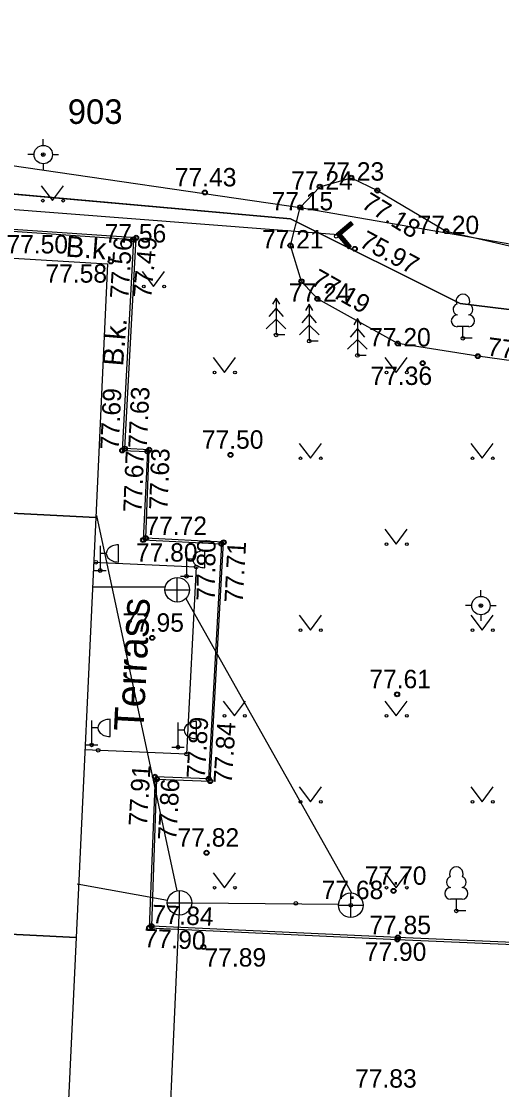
# Model space of a CAD drawing. Extents: x 632271 to 633134, y 6446009 to 6447735.
# Drawn here: x 632373.91 to 632393.48, y 6446442 to 6446485.53 of the extents above; entities that cross this region are included whole.
import ezdxf

# ---------------------------------------------------------------- set-up
doc = ezdxf.new("R2010")
doc.units = 0
for name, color, linetype in [('ALUSVORK', 7, 'Continuous'), ('Default', 7, 'Continuous'), ('HALJASTUS', 7, 'Continuous'), ('HOONE', 7, 'Continuous'), ('HOONEDET', 7, 'Continuous'), ('KKAEV', 7, 'Continuous'), ('KORGUS-EH2000', 7, 'Continuous'), ('KTRASS', 7, 'Continuous'), ('MOOTKORG_MUU', 7, 'Continuous'), ('MOOTMPUNKT', 7, 'Continuous'), ('MOOTPIIR', 7, 'Continuous'), ('PIIR', 7, 'Continuous'), ('POST', 7, 'Continuous'), ('PUU', 7, 'Continuous'), ('SKTRASS', 7, 'Continuous'), ('TEE', 7, 'Continuous'), ('VEEKOGU', 7, 'Continuous')]:
    doc.layers.add(name, color=color, linetype=linetype)

# ---------------------------------------------------------------- blocks, each defined once
blk = doc.blocks.new('KAKAEV')
at = {"layer": 'Default'}
for p, q in [((0, -100), (0, 100)), ((-100, 0), (100, 0))]:
    blk.add_line(p, q, dxfattribs=at)
blk.add_circle((0, 0), 100, dxfattribs=at)

msp = doc.modelspace()

# ---------------------------------------------------------------- linework, layer by layer
at = {"layer": 'ALUSVORK'}
for p, q in [((632374.806, 6446480.479), (632374.806, 6446480.729)), ((632374.431, 6446480.104), (632374.181, 6446480.104)), ((632375.181, 6446480.104), (632375.431, 6446480.104)), ((632374.806, 6446479.729), (632374.806, 6446479.479)), ((632392.635, 6446462.098), (632392.635, 6446462.348)), ((632392.26, 6446461.723), (632392.01, 6446461.723)), ((632393.01, 6446461.723), (632393.26, 6446461.723)), ((632392.635, 6446461.348), (632392.635, 6446461.098))]:
    msp.add_line(p, q, dxfattribs=at)
for centre, radius in [((632374.806, 6446480.104), 0.375), ((632374.806, 6446480.104), 0.022), ((632392.635, 6446461.723), 0.375), ((632392.635, 6446461.723), 0.022)]:
    msp.add_circle(centre, radius, dxfattribs=at)
at = {"layer": 'HALJASTUS'}
for p, q in [((632374.726, 6446478.833), (632375.189, 6446478.226)), ((632375.189, 6446478.226), (632375.635, 6446478.833)), ((632378.836, 6446475.333), (632379.299, 6446474.726)), ((632379.299, 6446474.726), (632379.745, 6446475.333)), ((632381.726, 6446471.833), (632382.189, 6446471.226)), ((632382.189, 6446471.226), (632382.635, 6446471.833)), ((632388.726, 6446471.833), (632389.189, 6446471.226)), ((632389.189, 6446471.226), (632389.635, 6446471.833)), ((632385.226, 6446468.333), (632385.689, 6446467.726)), ((632385.689, 6446467.726), (632386.135, 6446468.333)), ((632392.226, 6446468.333), (632392.689, 6446467.726)), ((632392.689, 6446467.726), (632393.135, 6446468.333)), ((632388.726, 6446464.833), (632389.189, 6446464.226)), ((632389.189, 6446464.226), (632389.635, 6446464.833)), ((632385.226, 6446461.333), (632385.689, 6446460.726)), ((632385.689, 6446460.726), (632386.135, 6446461.333)), ((632392.226, 6446461.333), (632392.689, 6446460.726)), ((632392.689, 6446460.726), (632393.135, 6446461.333)), ((632382.131, 6446457.833), (632382.594, 6446457.226)), ((632382.594, 6446457.226), (632383.04, 6446457.833)), ((632388.726, 6446457.833), (632389.189, 6446457.226)), ((632389.189, 6446457.226), (632389.635, 6446457.833)), ((632385.226, 6446454.333), (632385.689, 6446453.726)), ((632385.689, 6446453.726), (632386.135, 6446454.333)), ((632392.226, 6446454.333), (632392.689, 6446453.726)), ((632392.689, 6446453.726), (632393.135, 6446454.333)), ((632381.726, 6446450.833), (632382.189, 6446450.226)), ((632382.189, 6446450.226), (632382.635, 6446450.833)), ((632388.726, 6446450.833), (632389.189, 6446450.226)), ((632389.189, 6446450.226), (632389.635, 6446450.833))]:
    msp.add_line(p, q, dxfattribs=at)
for centre in [(632374.788, 6446478.226), (632375.617, 6446478.226), (632378.898, 6446474.726), (632379.727, 6446474.726), (632381.788, 6446471.226), (632382.617, 6446471.226), (632388.788, 6446471.226), (632389.617, 6446471.226), (632385.288, 6446467.726), (632386.117, 6446467.726), (632392.288, 6446467.726), (632393.117, 6446467.726), (632388.788, 6446464.226), (632389.617, 6446464.226), (632385.288, 6446460.726), (632386.117, 6446460.726), (632392.288, 6446460.726), (632393.117, 6446460.726), (632382.193, 6446457.226), (632383.022, 6446457.226), (632388.788, 6446457.226), (632389.617, 6446457.226), (632385.288, 6446453.726), (632386.117, 6446453.726), (632392.288, 6446453.726), (632393.117, 6446453.726), (632381.788, 6446450.226), (632382.617, 6446450.226), (632388.788, 6446450.226), (632389.617, 6446450.226)]:
    msp.add_circle(centre, 0.055, dxfattribs=at)
at = {"layer": 'HOONE'}
for points in [[(632358.887, 6446466.234), (632359.379, 6446476.737), (632377.426, 6446475.647), (632376.942, 6446465.319), (632358.887, 6446466.234)], [(632358.085, 6446449.105), (632358.887, 6446466.234), (632376.942, 6446465.319), (632376.14, 6446448.19), (632358.085, 6446449.105)], [(632357.64, 6446439.616), (632358.085, 6446449.105), (632376.14, 6446448.19), (632375.695, 6446438.702), (632357.64, 6446439.616)]]:
    msp.add_lwpolyline(points, dxfattribs=at)
at = {"layer": 'HOONEDET'}
msp.add_lwpolyline([(632376.857, 6446463.495), (632381.034, 6446463.297), (632380.636, 6446455.673), (632376.499, 6446455.85)], dxfattribs=at)
at = {"layer": 'KKAEV'}
for p, q in [((632380.265, 6446461.868), (632380.265, 6446462.868)), ((632379.765, 6446462.368), (632380.765, 6446462.368)), ((632387.332, 6446449.01), (632387.332, 6446450.01)), ((632386.832, 6446449.51), (632387.832, 6446449.51))]:
    msp.add_line(p, q, dxfattribs=at)
for centre in [(632380.265, 6446462.368), (632387.332, 6446449.51)]:
    msp.add_circle(centre, 0.5, dxfattribs=at)
at = {"layer": 'KORGUS-EH2000'}
for centre in [(632381.387, 6446478.557), (632388.418, 6446478.636), (632378.587, 6446476.714), (632378.482, 6446476.636), (632387.495, 6446476.264), (632377.557, 6446475.749), (632385.323, 6446474.937), (632392.513, 6446471.888), (632390.263, 6446471.605), (632378.021, 6446468.044), (632378.127, 6446468.12), (632379.052, 6446468), (632379.122, 6446468.074), (632382.435, 6446467.866), (632378.981, 6446464.471), (632378.874, 6446464.396), (632382.062, 6446464.236), (632382.155, 6446464.302), (632379.246, 6446460.408), (632389.221, 6446458.106), (632379.359, 6446454.746), (632379.432, 6446454.65), (632381.543, 6446454.659), (632381.602, 6446454.568), (632381.459, 6446451.649), (632389.076, 6446450.094), (632379.12, 6446448.59), (632379.223, 6446448.657), (632389.231, 6446448.111), (632389.252, 6446448.197), (632381.33, 6446447.807)]:
    msp.add_circle(centre, 0.1, dxfattribs=at)
at = {"layer": 'KTRASS'}
for points in [[(632376.98, 6446465.4), (632380.253, 6446450.099)], [(632376.83, 6446462.49), (632379.78, 6446462.49)], [(632380.62, 6446462.017), (632387.362, 6446450.023)], [(632379.866, 6446449.7), (632376.19, 6446450.37)], [(632379.706, 6446434.839), (632380.336, 6446449.11)]]:
    msp.add_lwpolyline(points, dxfattribs=at)
at = {"layer": 'MOOTKORG_MUU'}
for centre in [(632387.347, 6446479.162), (632386.07, 6446478.794), (632385.269, 6446477.952), (632391.216, 6446476.981), (632378.469, 6446476.64), (632384.876, 6446476.396), (632385.972, 6446474.226), (632389.244, 6446472.404)]:
    msp.add_circle(centre, 0.1, dxfattribs=at)
at = {"layer": 'MOOTMPUNKT'}
for centre in [(632374.806, 6446480.104), (632387.347, 6446479.162), (632381.387, 6446478.557), (632386.07, 6446478.794), (632388.418, 6446478.636), (632385.269, 6446477.952), (632378.587, 6446476.714), (632386.743, 6446476.772), (632391.216, 6446476.981), (632378.469, 6446476.64), (632378.482, 6446476.636), (632384.876, 6446476.396), (632387.495, 6446476.264), (632377.557, 6446475.749), (632385.323, 6446474.937), (632385.972, 6446474.226), (632384.29, 6446472.751), (632385.642, 6446472.503), (632389.244, 6446472.404), (632391.903, 6446472.616), (632387.602, 6446471.917), (632390.263, 6446471.605), (632392.513, 6446471.888), (632378.021, 6446468.044), (632378.127, 6446468.12), (632379.052, 6446468), (632379.122, 6446468.074), (632382.435, 6446467.866), (632378.874, 6446464.396), (632378.981, 6446464.471), (632382.062, 6446464.236), (632382.155, 6446464.302), (632376.943, 6446463.491), (632381.034, 6446463.297), (632377.125, 6446463.153), (632380.643, 6446462.92), (632392.635, 6446461.723), (632379.246, 6446460.408), (632389.221, 6446458.106), (632376.777, 6446456.042), (632377.043, 6446455.827), (632380.294, 6446455.953), (632380.636, 6446455.673), (632379.359, 6446454.746), (632379.432, 6446454.65), (632381.543, 6446454.659), (632381.602, 6446454.568), (632381.459, 6446451.649), (632389.076, 6446450.094), (632385.096, 6446449.585), (632387.332, 6446449.51), (632391.634, 6446449.279), (632379.12, 6446448.59), (632379.223, 6446448.657), (632389.231, 6446448.111), (632389.252, 6446448.197), (632381.33, 6446447.807)]:
    msp.add_circle(centre, 0.075, dxfattribs=at)
at = {"layer": 'MOOTPIIR'}
msp.add_lwpolyline([(632339.957, 6446484.506), (632347.825, 6446483.409), (632385.269, 6446477.952), (632446.41, 6446467.35), (632447.289, 6446461.883), (632446.928, 6446431.874), (632443.159, 6446428.072), (632437.605, 6446426.084), (632408.874, 6446421.512), (632395.697, 6446420.481), (632371.584, 6446421.679), (632357.03, 6446422.365), (632352.739, 6446422.306), (632345.626, 6446428.49), (632344.291, 6446431.792), (632342.481, 6446433.018), (632334.538, 6446433.819)], close=True, dxfattribs=at)
at = {"layer": 'PIIR'}
for points in [[(632352.71, 6446480.36), (632355.16, 6446515.88), (632356.08, 6446560.16), (632355.93, 6446584.92), (632388.67, 6446590.41), (632400.67, 6446590.64), (632398.55, 6446624.76), (632406.03, 6446625.17), (632585.81, 6446628.15), (632588.73, 6446628.2), (632562.39, 6446571.24), (632582.91, 6446562.9), (632589.06, 6446560.4), (632628.4, 6446542.5), (632598.54, 6446478.25), (632584.59, 6446448.93), (632446.41, 6446467.35), (632391.79, 6446474.04), (632384.88, 6446477.48)], [(632391.79, 6446474.04), (632446.41, 6446467.35), (632446.19, 6446427.19), (632442.81, 6446427.29), (632347.38, 6446434.56), (632351.71, 6446480.45), (632384.88, 6446477.48)]]:
    msp.add_lwpolyline(points, close=True, dxfattribs=at)
at = {"layer": 'POST'}
for p, q in [((632377.125, 6446464.153), (632377.125, 6446463.153)), ((632377.875, 6446463.499), (632377.875, 6446464.199)), ((632377.375, 6446463.849), (632377.125, 6446463.849)), ((632380.643, 6446463.92), (632380.643, 6446462.92)), ((632381.393, 6446463.266), (632381.393, 6446463.966)), ((632380.893, 6446463.616), (632380.643, 6446463.616)), ((632376.875, 6446463.153), (632377.375, 6446463.153)), ((632380.393, 6446462.92), (632380.893, 6446462.92)), ((632376.777, 6446457.042), (632376.777, 6446456.042)), ((632377.027, 6446456.738), (632376.777, 6446456.738)), ((632377.527, 6446456.388), (632377.527, 6446457.088)), ((632380.294, 6446456.953), (632380.294, 6446455.953)), ((632381.044, 6446456.299), (632381.044, 6446456.999)), ((632380.544, 6446456.649), (632380.294, 6446456.649)), ((632376.527, 6446456.042), (632377.027, 6446456.042)), ((632380.044, 6446455.953), (632380.544, 6446455.953))]:
    msp.add_line(p, q, dxfattribs=at)
for centre in [(632377.875, 6446463.849), (632381.393, 6446463.616), (632377.527, 6446456.738), (632381.044, 6446456.649)]:
    msp.add_ellipse(centre, major_axis=(0.5, 0), ratio=0.7, start_param=1.570796, end_param=4.712389, dxfattribs=at)
at = {"layer": 'PUU'}
for p, q in [((632384.29, 6446474.251), (632384.14, 6446474.001)), ((632384.44, 6446474.001), (632384.29, 6446474.251)), ((632384.29, 6446474.251), (632384.29, 6446472.751)), ((632384.29, 6446473.851), (632383.99, 6446473.501)), ((632384.59, 6446473.501), (632384.29, 6446473.851)), ((632385.642, 6446474.003), (632385.492, 6446473.753)), ((632385.792, 6446473.753), (632385.642, 6446474.003)), ((632385.642, 6446474.003), (632385.642, 6446472.503)), ((632384.29, 6446473.401), (632383.89, 6446473.001)), ((632384.69, 6446473.001), (632384.29, 6446473.401)), ((632385.642, 6446473.603), (632385.342, 6446473.253)), ((632385.942, 6446473.253), (632385.642, 6446473.603)), ((632387.602, 6446473.417), (632387.452, 6446473.167)), ((632387.752, 6446473.167), (632387.602, 6446473.417)), ((632387.602, 6446473.417), (632387.602, 6446471.917)), ((632385.642, 6446473.153), (632385.242, 6446472.753)), ((632386.042, 6446472.753), (632385.642, 6446473.153)), ((632387.602, 6446473.017), (632387.302, 6446472.667)), ((632387.902, 6446472.667), (632387.602, 6446473.017)), ((632392.143, 6446473.091), (632391.663, 6446473.091)), ((632391.903, 6446472.616), (632391.903, 6446473.091)), ((632384.65, 6446472.751), (632384.29, 6446472.751)), ((632386.002, 6446472.503), (632385.642, 6446472.503)), ((632387.602, 6446472.567), (632387.202, 6446472.167)), ((632388.002, 6446472.167), (632387.602, 6446472.567)), ((632392.283, 6446472.616), (632391.903, 6446472.616)), ((632387.962, 6446471.917), (632387.602, 6446471.917)), ((632391.874, 6446449.754), (632391.394, 6446449.754)), ((632391.634, 6446449.279), (632391.634, 6446449.754)), ((632392.014, 6446449.279), (632391.634, 6446449.279))]:
    msp.add_line(p, q, dxfattribs=at)
for centre, radius, start, end in [((632391.903, 6446474.136), 0.277, 332.5799, 207.4201), ((632391.733, 6446473.789), 0.233, 109.0217, 253.1415), ((632392.073, 6446473.789), 0.233, 286.8508, 70.9859), ((632391.666, 6446473.328), 0.238, 90.0016, 269.3953), ((632392.14, 6446473.328), 0.238, 270.6047, 89.9984), ((632391.634, 6446450.799), 0.277, 332.5799, 207.4201), ((632391.464, 6446450.452), 0.233, 109.0217, 253.1415), ((632391.804, 6446450.452), 0.233, 286.8508, 70.9859), ((632391.397, 6446449.991), 0.238, 90.0016, 269.3953), ((632391.871, 6446449.991), 0.238, 270.6047, 89.9984)]:
    msp.add_arc(centre, radius, start, end, dxfattribs=at)
at = {"layer": 'SKTRASS'}
for p, q in [((632387.332, 6446477.362), (632386.74, 6446476.858)), ((632387.379, 6446477.308), (632386.84, 6446476.85)), ((632387.425, 6446477.254), (632386.94, 6446476.842)), ((632387.384, 6446477.219), (632387.076, 6446477.145)), ((632387.424, 6446477.255), (632387.119, 6446477.181)), ((632387.406, 6446477.276), (632387.161, 6446477.217)), ((632387.388, 6446477.297), (632387.203, 6446477.253)), ((632387.37, 6446477.319), (632387.246, 6446477.289)), ((632387.351, 6446477.34), (632387.288, 6446477.325)), ((632387.425, 6446477.254), (632387.332, 6446477.362)), ((632387.045, 6446476.931), (632386.74, 6446476.857)), ((632386.74, 6446476.858), (632387.244, 6446476.265)), ((632387.003, 6446476.895), (632386.759, 6446476.836)), ((632386.961, 6446476.859), (632386.777, 6446476.815)), ((632387.088, 6446476.967), (632386.78, 6446476.893)), ((632386.95, 6446476.831), (632386.795, 6446476.793)), ((632386.968, 6446476.81), (632386.813, 6446476.772)), ((632387.13, 6446477.003), (632386.823, 6446476.929)), ((632386.986, 6446476.788), (632386.831, 6446476.751)), ((632386.84, 6446476.85), (632387.298, 6446476.311)), ((632387.004, 6446476.767), (632386.849, 6446476.729)), ((632387.172, 6446477.039), (632386.865, 6446476.965)), ((632387.215, 6446477.075), (632386.907, 6446477.001)), ((632386.94, 6446476.842), (632387.352, 6446476.358)), ((632387.257, 6446477.111), (632386.95, 6446477.037)), ((632387.299, 6446477.147), (632386.992, 6446477.073)), ((632387.342, 6446477.183), (632387.034, 6446477.109)), ((632387.022, 6446476.746), (632386.867, 6446476.708)), ((632387.04, 6446476.724), (632386.886, 6446476.687)), ((632387.059, 6446476.703), (632386.904, 6446476.665)), ((632387.077, 6446476.682), (632386.922, 6446476.644)), ((632387.095, 6446476.66), (632386.94, 6446476.623)), ((632387.113, 6446476.639), (632386.958, 6446476.601)), ((632387.131, 6446476.618), (632386.976, 6446476.58)), ((632387.149, 6446476.596), (632386.994, 6446476.559)), ((632387.167, 6446476.575), (632387.013, 6446476.537)), ((632387.186, 6446476.554), (632387.031, 6446476.516)), ((632387.204, 6446476.532), (632387.049, 6446476.495)), ((632387.222, 6446476.511), (632387.067, 6446476.473)), ((632387.24, 6446476.49), (632387.085, 6446476.452)), ((632387.258, 6446476.468), (632387.103, 6446476.431)), ((632387.276, 6446476.447), (632387.121, 6446476.409)), ((632387.294, 6446476.426), (632387.14, 6446476.388)), ((632387.313, 6446476.404), (632387.158, 6446476.367)), ((632387.331, 6446476.383), (632387.176, 6446476.346)), ((632387.349, 6446476.362), (632387.194, 6446476.324)), ((632387.319, 6446476.329), (632387.212, 6446476.303)), ((632387.352, 6446476.358), (632387.244, 6446476.265)), ((632387.276, 6446476.293), (632387.23, 6446476.282))]:
    msp.add_line(p, q, dxfattribs=at)
for points in [[(632356.082, 6446479.221), (632386.84, 6446476.85)], [(632380.858, 6446449.606), (632386.834, 6446449.552)]]:
    msp.add_lwpolyline(points, dxfattribs=at)
at = {"layer": 'TEE'}
for points in [[(632373.548, 6446476.976), (632378.482, 6446476.636), (632378.021, 6446468.044), (632379.052, 6446468), (632378.874, 6446464.396), (632382.062, 6446464.236), (632381.543, 6446454.659), (632379.359, 6446454.746), (632379.12, 6446448.59), (632389.231, 6446448.111), (632399.005, 6446447.687), (632398.84, 6446443.252), (632398.917, 6446443.248)], [(632398.917, 6446443.248), (632399.092, 6446447.672), (632399.274, 6446447.673), (632399.28, 6446447.767), (632389.252, 6446448.197), (632379.223, 6446448.657), (632379.432, 6446454.65), (632381.602, 6446454.568), (632382.155, 6446464.302), (632378.981, 6446464.471), (632379.122, 6446468.074), (632378.127, 6446468.12), (632378.587, 6446476.714), (632373.564, 6446477.055)]]:
    msp.add_lwpolyline(points, dxfattribs=at)
at = {"layer": 'VEEKOGU'}
msp.add_lwpolyline([(632443.237, 6446423.871), (632442.549, 6446460.702), (632442.569, 6446463.644), (632439.686, 6446465.326), (632425.677, 6446466.956), (632409.601, 6446469.511), (632392.513, 6446471.888), (632389.244, 6446472.404), (632385.972, 6446474.226), (632385.323, 6446474.937), (632384.876, 6446476.396), (632385.269, 6446477.952), (632386.07, 6446478.794), (632387.347, 6446479.162), (632388.418, 6446478.636), (632391.216, 6446476.981), (632394.916, 6446476.125), (632412.004, 6446473.748), (632428.08, 6446471.193), (632442.089, 6446469.563), (632445.956, 6446469.436), (632448.864, 6446469.872)], dxfattribs=at)

# ---------------------------------------------------------------- block references
at = {"layer": 'KKAEV', "xscale": 0.005, "yscale": 0.005}
msp.add_blockref('KAKAEV', (632380.358, 6446449.61), dxfattribs=at)

# ---------------------------------------------------------------- texts
at = {"layer": 'ALUSVORK'}
msp.add_text('903', height=1, dxfattribs=at).set_placement((632375.806, 6446481.354))
at = {"layer": 'HOONEDET'}
msp.add_text('Terrass', height=1.2, rotation=87.0204, dxfattribs=at).set_placement((632378.881, 6446456.578))
at = {"layer": 'KORGUS-EH2000'}
for s, p in [('77.43', (632380.166, 6446478.807)), ('77.50', (632373.305, 6446476.074)), ('77.58', (632374.895, 6446474.884)), ('77.36', (632388.138, 6446470.715)), ('77.50', (632381.267, 6446468.116)), ('77.72', (632378.967, 6446464.603)), ('77.80', (632378.581, 6446463.516)), ('77.95', (632378.027, 6446460.658)), ('77.61', (632388.089, 6446458.356)), ('77.82', (632380.276, 6446451.899)), ('77.70', (632387.908, 6446450.344)), ('77.68', (632386.148, 6446449.76)), ('77.85', (632388.09, 6446448.331)), ('77.89', (632381.376, 6446447.011)), ('77.90', (632387.904, 6446447.243)), ('77.83', (632387.509, 6446442.076))]:
    msp.add_text(s, height=0.75, dxfattribs=at).set_placement(p)
for s, rotation, p in [('77.18', 328.5456, (632387.721, 6446477.966)), ('75.97', 331.8193, (632387.632, 6446476.38)), ('77.56', 86.1056, (632378.267, 6446474.208)), ('77.49', 84.433, (632379.202, 6446474.227)), ('77.19', 330.4585, (632385.656, 6446474.829)), ('77.29', 352.5329, (632392.859, 6446471.92)), ('77.69', 87.2953, (632377.875, 6446468.06)), ('77.63', 87.1418, (632379.016, 6446468.119)), ('77.63', 87.8193, (632379.865, 6446465.615)), ('77.67', 87.6091, (632378.811, 6446465.507)), ('77.80', 89.3222, (632381.797, 6446461.915)), ('77.71', 86.8507, (632382.932, 6446461.817)), ('77.89', 86.727, (632381.389, 6446454.66)), ('77.84', 86.3771, (632382.486, 6446454.444)), ('77.91', 86.506, (632379.028, 6446452.718)), ('77.86', 86.8405, (632380.222, 6446452.143)), ('77.84', 357.3426, (632379.222, 6446448.782)), ('77.90', 357.4846, (632378.897, 6446447.805))]:
    msp.add_text(s, height=0.75, rotation=rotation, dxfattribs=at).set_placement(p)
at = {"layer": 'MOOTKORG_MUU'}
for s, p in [('77.24', (632384.908, 6446478.674)), ('77.23', (632386.185, 6446479.042)), ('77.15', (632384.107, 6446477.832)), ('77.56', (632377.307, 6446476.52)), ('77.20', (632390.054, 6446476.861)), ('77.21', (632383.714, 6446476.276)), ('77.24', (632384.81, 6446474.106)), ('77.20', (632388.082, 6446472.284))]:
    msp.add_text(s, height=0.75, dxfattribs=at).set_placement(p)
at = {"layer": 'TEE'}
for rotation, p in [(355.7968, (632375.699, 6446475.951)), (85.2393, (632378.055, 6446471.46))]:
    msp.add_text('B.k.', height=0.85, rotation=rotation, dxfattribs=at).set_placement(p)

doc.saveas('drawing.dxf')
